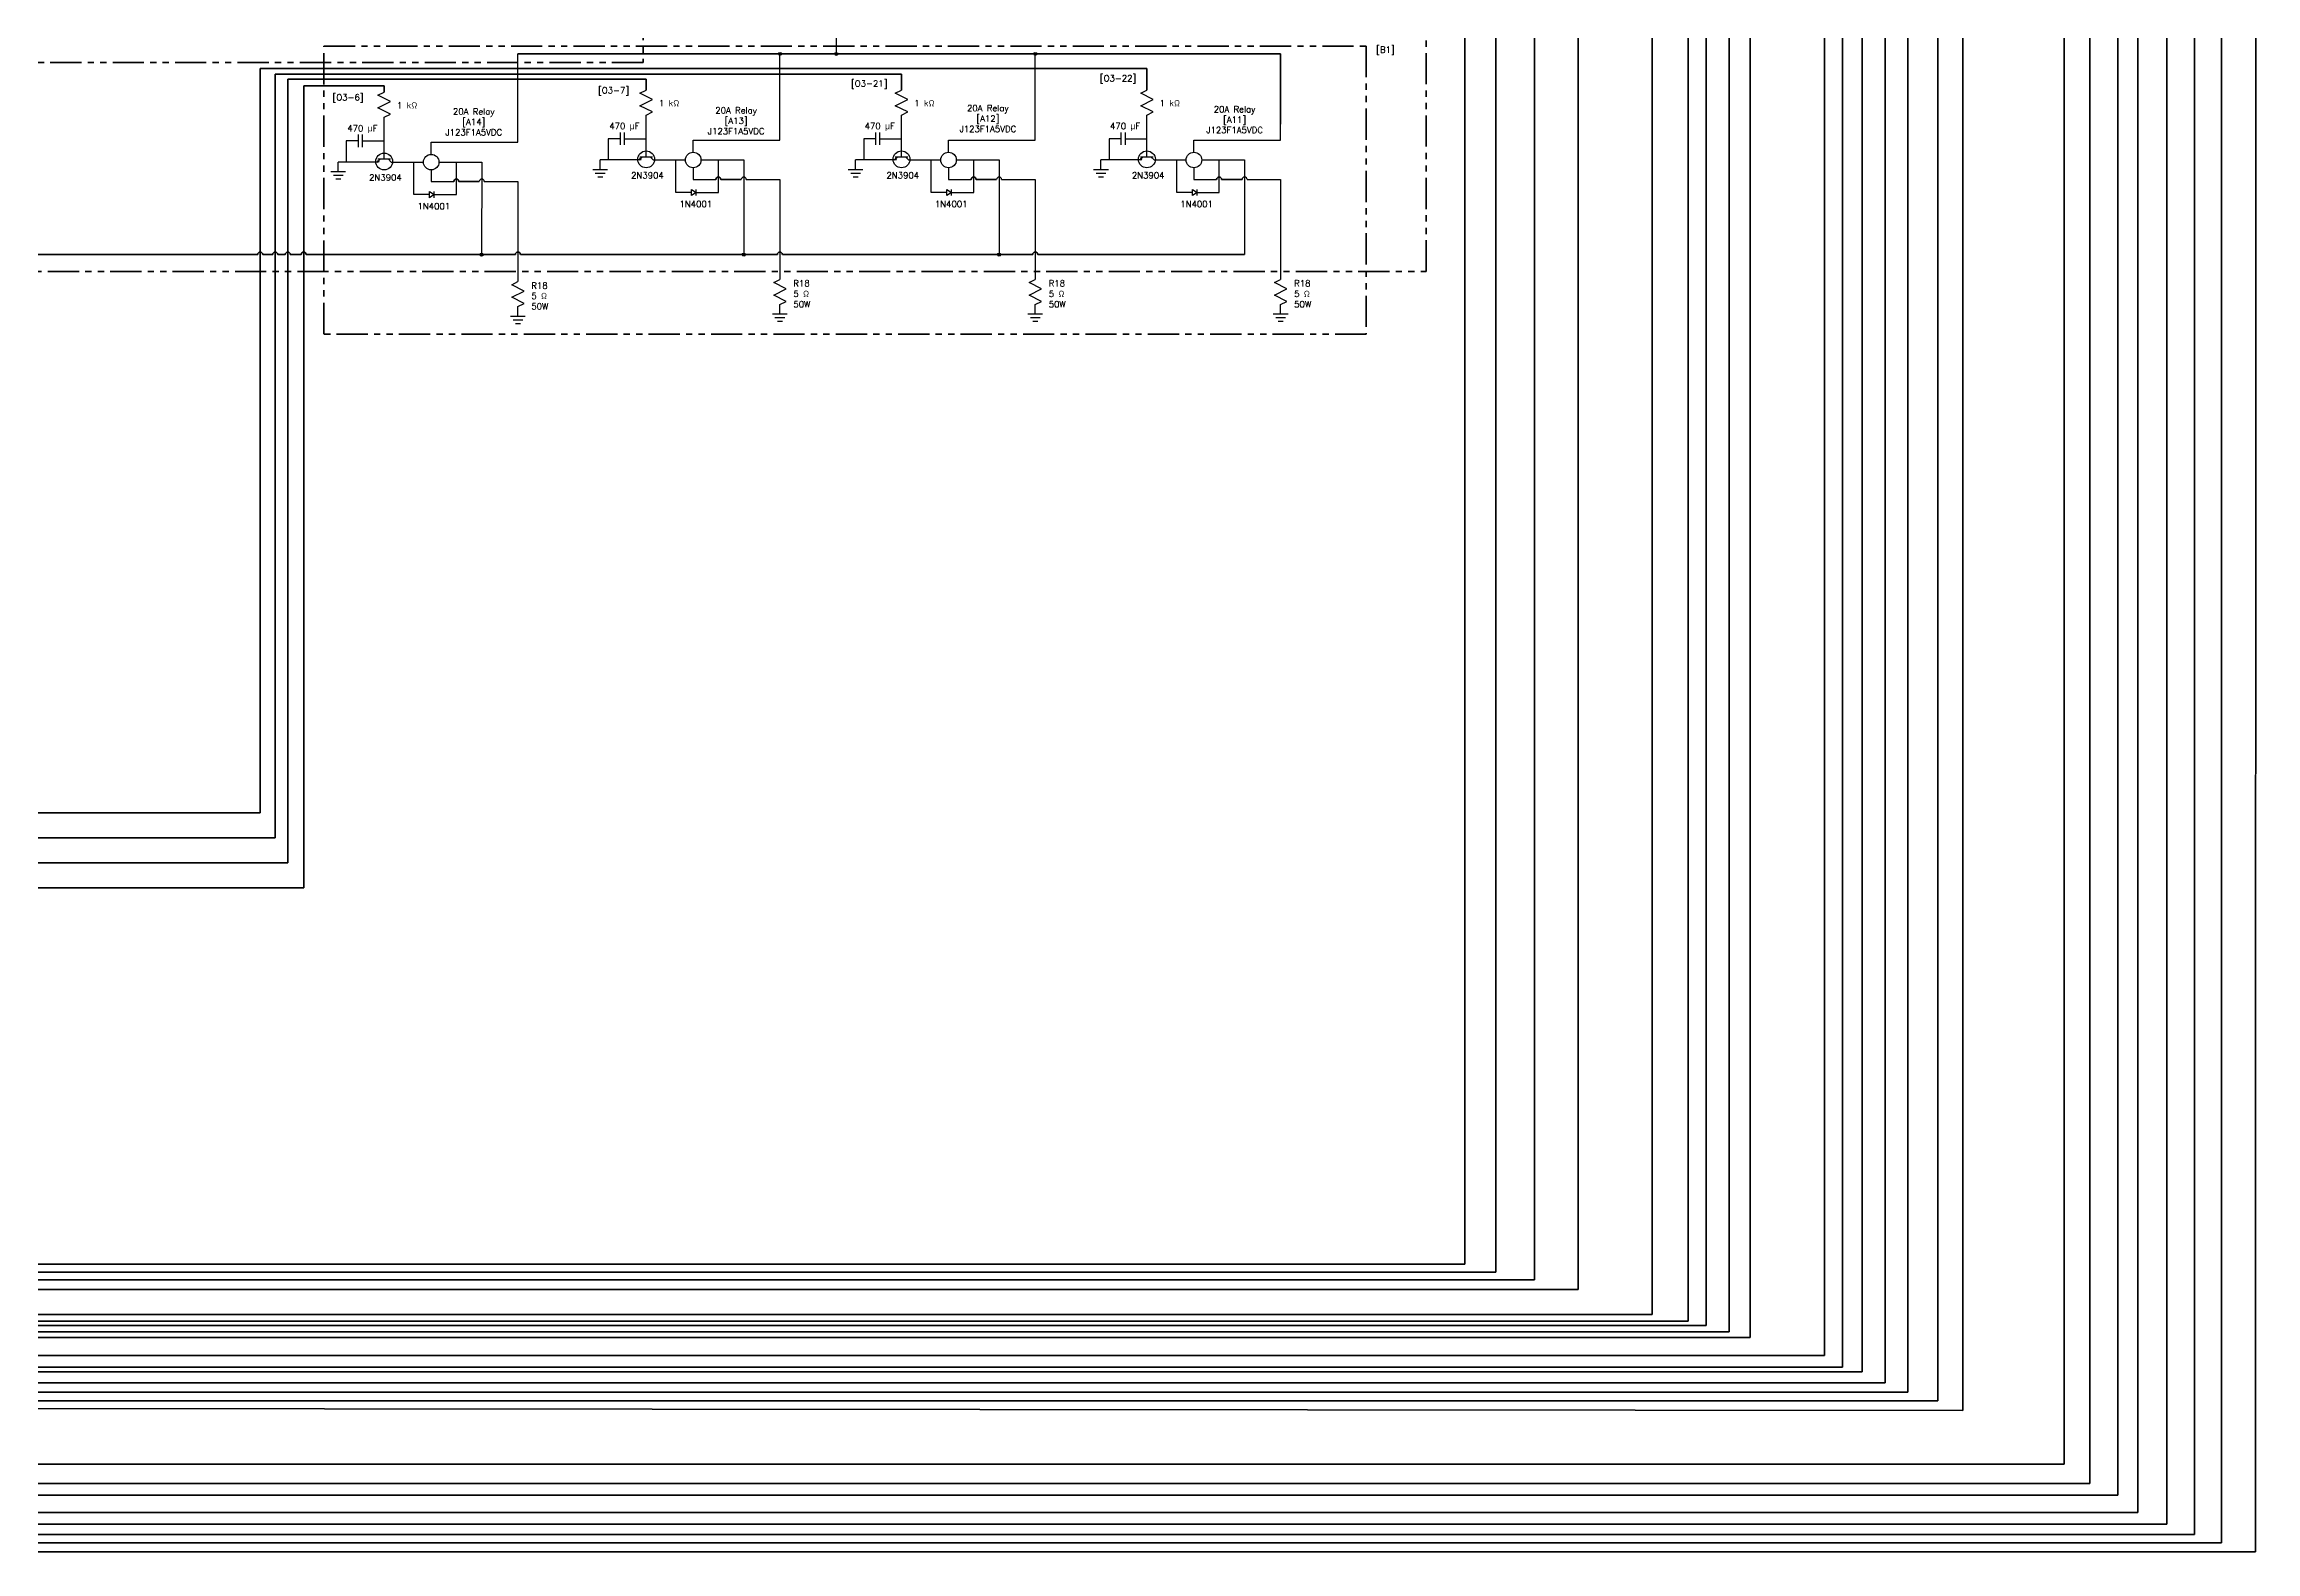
# Model space of a CAD drawing. Header units: millimetres. Extents: x 1 to 135, y 2 to 75.
# Drawn here: x 90.62 to 134.92, y 1.69 to 31.88 of the extents above; entities that cross this region are included whole.
import ezdxf
from ezdxf.enums import TextEntityAlignment as Align

# ---------------------------------------------------------------- set-up
doc = ezdxf.new("R2010")
doc.units = ezdxf.units.MM
doc.linetypes.add('PHANTOM2', pattern=[1.25, 0.625, -0.125, 0.125, -0.125, 0.125, -0.125])
for name, color, linetype in [('_MULTI_WIRE', 9, 'Continuous'), ('IO DATA', 150, 'Continuous'), ('POWER', 30, 'Continuous'), ('REDDASH', 20, 'PHANTOM2'), ('SYMS', 7, 'Continuous'), ('www.linecad.com', 7, 'Continuous')]:
    doc.layers.add(name, color=color, linetype=linetype)
doc.layers.add('DASH', color=102, linetype='PHANTOM2', lineweight=50)
doc.styles.add('WD', font='romans.shx')

# ---------------------------------------------------------------- blocks, each defined once
blk = doc.blocks.new('HRE1')
for p, q in [((-0.125, 0), (-0.094, 0.062)), ((-0.094, 0.062), (-0.031, -0.062)), ((-0.031, -0.062), (0.031, 0.062)), ((0.031, 0.062), (0.094, -0.062)), ((0.094, -0.062), (0.125, 0))]:
    blk.add_line(p, q)
at = {"style": 'WD'}
for tag, width, p in [('INST', 0.7, (0, 0.888)), ('DESC1', 0.7, (0, 0.562)), ('LOC', 0.7, (0, 0.719)), ('DESC2', 0.7, (0, 0.406)), ('RATING1', 0.9, (0.006, 0.094))]:
    blk.add_attdef(tag, text='', height=0.125, dxfattribs=dict(at, width=width)).set_placement(p, align=Align.CENTER)
blk.add_attdef('TAG1', text='', height=0.125, dxfattribs=at).set_placement((0, 0.25), align=Align.CENTER)
for tag, p, height, flags in [('X4TERM01', (-0.125, 0), 0.0125, 1), ('X1TERM02', (0.125, 0), 0.0125, 1), ('FAMILY', (0.205, 0.152), 0.01, 9)]:
    blk.add_attdef(tag, p, '', height=height, dxfattribs=dict(at, flags=flags))
at = {"linetype": 'Continuous', "style": 'WD', "flags": 9}
for tag, p in [('ASSYCODE', (0.219, 0.062)), ('MFG', (0.228, 0.089)), ('CAT', (0.23, 0.108))]:
    blk.add_attdef(tag, text='', height=0.01, dxfattribs=at).set_placement(p, align=Align.CENTER)
at = {"linetype": 'Continuous', "style": 'WD', "flags": 8}
blk.add_attdef('TERM01', text='', height=0.125, dxfattribs=at).set_placement((-0.219, -0.031), align=Align.TOP_RIGHT)
at = {"style": 'WD', "width": 0.9}
blk.add_attdef('RATING2', text='', height=0.125, dxfattribs=at).set_placement((0.006, -0.188), align=Align.TOP_CENTER)
at = {"linetype": 'Continuous', "style": 'WD', "flags": 8}
blk.add_attdef('TERM02', text='', height=0.125, dxfattribs=at).set_placement((0.219, -0.031), align=Align.TOP_LEFT)
blk = doc.blocks.new('HGND2')
for p, q in [((0.125, 0), (0, 0)), ((0.125, 0.09375), (0.125, -0.09375)), ((0.171875, 0.0625), (0.171875, -0.0625)), ((0.21875, 0.03125), (0.21875, -0.03125))]:
    blk.add_line(p, q)
at = {"style": 'WD', "width": 0.8}
for tag, p in [('INST', (0.25, 0.3125)), ('TAG1', (0.25, 0)), ('LOC', (0.25, 0.15625)), ('DESC1', (0.25, -0.15625)), ('DESC2', (0.25, -0.3125))]:
    blk.add_attdef(tag, text='', height=0.125, dxfattribs=at).set_placement(p, align=Align.MIDDLE_LEFT)
at = {"style": 'WD', "flags": 1}
for tag in ['ASSYCODE', 'CAT', 'X4TERM01', 'MFG', 'FAMILY']:
    blk.add_attdef(tag, (0, 0), '', height=0.01, dxfattribs=at)
blk = doc.blocks.new('HCR1')
blk.add_circle((0, 0), 0.156)
at = {"style": 'WD'}
for tag, width, p in [('INST', 0.7, (0.006, 0.528)), ('LOC', 0.7, (0.006, 0.359)), ('TAG1', 0.9, (0, 0.202))]:
    blk.add_attdef(tag, text='', height=0.125, dxfattribs=dict(at, width=width)).set_placement(p, align=Align.CENTER)
at = {"style": 'WD', "flags": 1}
for tag, p in [('X4TERM01', (-0.156, 0)), ('X1TERM02', (0.156, 0))]:
    blk.add_attdef(tag, p, '', height=0.0125, dxfattribs=at)
at = {"linetype": 'Continuous', "style": 'WD', "flags": 9}
blk.add_attdef('ASSYCODE', text='', height=0.01, dxfattribs=at).set_placement((0, 0.125), align=Align.CENTER)
at = {"style": 'WD', "flags": 9}
blk.add_attdef('FAMILY', text='', height=0.01, dxfattribs=at).set_placement((-0.005, 0.17), align=Align.CENTER)
at = {"linetype": 'Continuous', "style": 'WD', "flags": 1}
for tag, p in [('MFG', (0, 0.14)), ('CAT', (0, 0.159))]:
    blk.add_attdef(tag, text='', height=0.01, dxfattribs=at).set_placement(p, align=Align.MIDDLE)
at = {"style": 'WD'}
for tag, p, width in [('DESC1', (1.126, 0.076), 0.9), ('DESC2', (1.126, -0.081), 0.9), ('DESC3', (1.126, -0.237), 0.9), ('XREFNO', (1.359, -0.393), 0.8), ('XREFNC', (1.359, -0.549), 0.8)]:
    blk.add_attdef(tag, p, '', height=0.125, dxfattribs=dict(at, width=width))
at = {"linetype": 'Continuous', "style": 'WD'}
blk.add_attdef('TERM01', text='', height=0.125, dxfattribs=at).set_placement((-0.2, -0.066), align=Align.TOP_RIGHT)
blk.add_attdef('TERM02', text='', height=0.125, dxfattribs=at).set_placement((0.2, -0.066), align=Align.TOP_LEFT)
at = {"style": 'WD', "width": 0.8, "flags": 8}
for tag, p in [('NO', (1.126, -0.393)), ('NC', (1.126, -0.549))]:
    blk.add_attdef(tag, p, '', height=0.125, dxfattribs=at)
blk = doc.blocks.new('HDI1R')
for p, q in [((-0.047, 0), (0.047, 0.062)), ((-0.047, 0.062), (-0.047, -0.062)), ((0.047, -0.062), (-0.047, 0)), ((0.047, 0.062), (0.047, -0.062))]:
    blk.add_line(p, q)
at = {"style": 'WD'}
for tag, width, p in [('INST', 0.7, (0, 0.888)), ('DESC1', 0.7, (0, 0.562)), ('DESC2', 0.7, (0, 0.406)), ('LOC', 0.7, (0, 0.719)), ('RATING1', 0.9, (0.006, 0.094))]:
    blk.add_attdef(tag, text='', height=0.125, dxfattribs=dict(at, width=width)).set_placement(p, align=Align.CENTER)
blk.add_attdef('TAG1', text='', height=0.125, dxfattribs=at).set_placement((0, 0.25), align=Align.CENTER)
for tag, p, height, flags in [('X4TERM01', (-0.047, 0), 0.0125, 1), ('X1TERM02', (0.047, 0), 0.0125, 1), ('FAMILY', (0.205, 0.152), 0.01, 9), ('WDBLKNAM', (0.205, 0.133), 0.01, 9)]:
    blk.add_attdef(tag, p, '', height=height, dxfattribs=dict(at, flags=flags))
at = {"linetype": 'Continuous', "style": 'WD', "flags": 9}
for tag, p in [('ASSYCODE', (0.219, 0.062)), ('MFG', (0.228, 0.089)), ('CAT', (0.23, 0.108))]:
    blk.add_attdef(tag, text='', height=0.01, dxfattribs=at).set_placement(p, align=Align.CENTER)
at = {"linetype": 'Continuous', "style": 'WD', "flags": 8}
blk.add_attdef('TERM01', text='', height=0.125, dxfattribs=at).set_placement((-0.125, -0.031), align=Align.TOP_RIGHT)
at = {"style": 'WD', "width": 0.9}
blk.add_attdef('RATING2', text='', height=0.125, dxfattribs=at).set_placement((0.006, -0.188), align=Align.TOP_CENTER)
at = {"linetype": 'Continuous', "style": 'WD', "flags": 8}
blk.add_attdef('TERM02', text='', height=0.125, dxfattribs=at).set_placement((0.109, -0.031), align=Align.TOP_LEFT)
blk = doc.blocks.new('WDDOT')
for radius in [0.03, 0.0187, 0.00929]:
    blk.add_circle((0, 0), radius)

msp = doc.modelspace()

# ---------------------------------------------------------------- hatches: boundary and pattern name
at = {"layer": 'www.linecad.com'}
h = msp.add_hatch(color=256, dxfattribs=at)
h.dxf.hatch_style = 1
h.paths.add_polyline_path([(97.294, 29.521), (97.329, 29.534), (97.308, 29.556)])
h = msp.add_hatch(color=256, dxfattribs=at)
h.dxf.hatch_style = 1
h.paths.add_polyline_path([(102.542, 29.564), (102.577, 29.577), (102.557, 29.599)])
h = msp.add_hatch(color=256, dxfattribs=at)
h.dxf.hatch_style = 1
h.paths.add_polyline_path([(107.657, 29.564), (107.692, 29.577), (107.672, 29.599)])
h = msp.add_hatch(color=256, dxfattribs=at)
h.dxf.hatch_style = 1
h.paths.add_polyline_path([(112.573, 29.564), (112.608, 29.577), (112.588, 29.599)])

# ---------------------------------------------------------------- linework, layer by layer
at = {"layer": '_MULTI_WIRE'}
for p, q in [((106.488, 34.818), (106.488, 31.689)), ((100.11, 29.92), (100.11, 31.689)), ((105.358, 29.963), (105.358, 31.689)), ((110.473, 29.963), (110.473, 31.689)), ((97.431, 29.745), (97.431, 30.421)), ((102.679, 29.789), (102.679, 30.464)), ((107.794, 29.789), (107.794, 30.464)), ((112.71, 29.789), (112.71, 30.464)), ((115.389, 29.963), (115.389, 30.284)), ((96.909, 29.947), (96.672, 29.947)), ((96.672, 29.947), (96.672, 29.521)), ((96.909, 30.072), (96.909, 29.822)), ((96.993, 30.072), (96.993, 29.822)), ((96.993, 29.947), (97.431, 29.947)), ((97.431, 29.579), (97.431, 29.745)), ((98.373, 29.677), (98.373, 29.92)), ((98.373, 29.92), (100.11, 29.92)), ((102.157, 29.991), (101.92, 29.991)), ((101.92, 29.991), (101.92, 29.564)), ((102.157, 30.116), (102.157, 29.866)), ((102.241, 30.116), (102.241, 29.866)), ((102.241, 29.991), (102.679, 29.991)), ((102.679, 29.622), (102.679, 29.789)), ((103.621, 29.721), (103.621, 29.963)), ((103.621, 29.963), (105.358, 29.963)), ((107.272, 29.991), (107.036, 29.991)), ((107.036, 29.991), (107.036, 29.564)), ((107.272, 30.116), (107.272, 29.866)), ((107.356, 30.116), (107.356, 29.866)), ((107.356, 29.991), (107.794, 29.991)), ((107.794, 29.622), (107.794, 29.789)), ((108.736, 29.721), (108.736, 29.963)), ((108.736, 29.963), (110.473, 29.963)), ((112.188, 29.991), (111.952, 29.991)), ((111.952, 29.991), (111.952, 29.564)), ((112.188, 30.116), (112.188, 29.866)), ((112.272, 30.116), (112.272, 29.866)), ((112.272, 29.991), (112.71, 29.991)), ((112.71, 29.622), (112.71, 29.789)), ((113.652, 29.721), (113.652, 29.963)), ((113.652, 29.963), (115.389, 29.963)), ((97.153, 29.521), (96.511, 29.521)), ((97.294, 29.521), (97.153, 29.521)), ((97.351, 29.579), (97.294, 29.521)), ((97.557, 29.579), (97.305, 29.579)), ((97.516, 29.579), (97.573, 29.521)), ((97.573, 29.521), (97.682, 29.521)), ((97.682, 29.521), (98.216, 29.521)), ((98.027, 28.871), (98.027, 29.521)), ((98.373, 29.365), (98.373, 29.131)), ((98.877, 28.871), (98.877, 29.521)), ((102.401, 29.564), (101.759, 29.564)), ((102.542, 29.564), (102.401, 29.564)), ((102.599, 29.622), (102.542, 29.564)), ((102.805, 29.622), (102.553, 29.622)), ((102.764, 29.622), (102.821, 29.564)), ((102.821, 29.564), (102.931, 29.564)), ((102.931, 29.564), (103.465, 29.564)), ((103.275, 28.914), (103.275, 29.564)), ((103.621, 29.408), (103.621, 29.174)), ((104.125, 28.914), (104.125, 29.564)), ((107.517, 29.564), (106.874, 29.564)), ((107.657, 29.564), (107.517, 29.564)), ((107.715, 29.622), (107.657, 29.564)), ((107.92, 29.622), (107.668, 29.622)), ((107.879, 29.622), (107.936, 29.564)), ((107.936, 29.564), (108.046, 29.564)), ((108.046, 29.564), (108.58, 29.564)), ((108.391, 28.914), (108.391, 29.564)), ((108.736, 29.408), (108.736, 29.174)), ((109.24, 28.914), (109.24, 29.564)), ((112.432, 29.564), (111.79, 29.564)), ((112.573, 29.564), (112.432, 29.564)), ((112.63, 29.622), (112.573, 29.564)), ((112.836, 29.622), (112.584, 29.622)), ((112.795, 29.622), (112.852, 29.564)), ((112.852, 29.564), (112.962, 29.564)), ((112.962, 29.564), (113.496, 29.564)), ((113.307, 28.914), (113.307, 29.564)), ((113.652, 29.408), (113.652, 29.174)), ((114.156, 28.914), (114.156, 29.564)), ((98.341, 28.871), (98.027, 28.871)), ((98.373, 29.131), (98.827, 29.131)), ((98.435, 28.871), (98.877, 28.871)), ((99.437, 29.131), (100.11, 29.131)), ((100.11, 29.131), (100.11, 27.128)), ((103.589, 28.914), (103.275, 28.914)), ((103.621, 29.174), (104.075, 29.174)), ((103.683, 28.914), (104.125, 28.914)), ((104.685, 29.174), (105.358, 29.174)), ((105.358, 29.174), (105.358, 27.171)), ((108.704, 28.914), (108.391, 28.914)), ((108.736, 29.174), (109.19, 29.174)), ((108.798, 28.914), (109.24, 28.914)), ((109.8, 29.174), (110.473, 29.174)), ((110.473, 29.174), (110.473, 27.171)), ((113.62, 28.914), (113.307, 28.914)), ((113.652, 29.174), (114.106, 29.174)), ((113.714, 28.914), (114.156, 28.914)), ((114.716, 29.174), (115.389, 29.174)), ((115.389, 29.174), (115.389, 27.171))]:
    msp.add_line(p, q, dxfattribs=at)
at = {"layer": '_MULTI_WIRE', "lineweight": 211}
for p, q in [((100.11, 31.689), (115.389, 31.689)), ((115.389, 31.689), (115.389, 30.284)), ((98.927, 29.131), (99.337, 29.131)), ((104.175, 29.174), (104.585, 29.174)), ((109.29, 29.174), (109.7, 29.174)), ((114.206, 29.174), (114.616, 29.174))]:
    msp.add_line(p, q, dxfattribs=at)
at = {"layer": '_MULTI_WIRE'}
for centre in [(97.431, 29.534), (102.679, 29.577), (107.794, 29.577), (112.71, 29.577)]:
    msp.add_circle(centre, 0.169, dxfattribs=at)
at = {"layer": '_MULTI_WIRE', "lineweight": 211}
for centre in [(98.877, 29.131), (104.125, 29.174), (109.24, 29.174), (114.156, 29.174)]:
    msp.add_arc(centre, 0.05, 0, 180, dxfattribs=at)
at = {"layer": '_MULTI_WIRE'}
for centre in [(99.387, 29.131), (104.635, 29.174), (109.75, 29.174), (114.666, 29.174)]:
    msp.add_arc(centre, 0.05, 0, 180, dxfattribs=at)
at = {"layer": 'DASH', "lineweight": 211}
for points in [[(49.444, 27.331), (118.306, 27.331), (118.306, 43.749), (89.053, 43.749), (89.053, 48.206), (86.414, 48.206), (86.414, 49.197), (82.989, 49.197), (82.989, 51.129), (49.444, 51.129)], [(102.618, 33.837), (102.618, 31.515), (81.209, 31.515), (81.209, 33.837)]]:
    msp.add_lwpolyline(points, close=True, dxfattribs=at)
at = {"layer": 'IO DATA', "lineweight": 211}
for p, q in [((134.922, 64.727), (134.918, 1.691)), ((133.697, 64.251), (133.697, 2.038)), ((134.237, 64.476), (134.237, 1.871)), ((133.143, 64.013), (133.143, 2.241)), ((132.16, 63.379), (132.16, 2.824)), ((132.559, 63.736), (132.559, 2.478)), ((131.596, 63.075), (131.596, 3.057)), ((131.082, 62.718), (131.082, 3.442)), ((128.55, 62.044), (128.55, 4.714)), ((129.057, 62.414), (129.057, 4.523)), ((127.952, 61.66), (127.952, 4.884)), ((127.5, 61.409), (127.5, 5.072)), ((127.04, 61.013), (127.04, 5.293)), ((126.281, 60.338), (126.281, 5.619)), ((126.64, 60.682), (126.64, 5.39)), ((124.791, 59.054), (124.791, 5.983)), ((124.374, 58.776), (124.374, 6.095)), ((123.91, 58.432), (123.91, 6.221)), ((123.55, 57.876), (123.55, 6.312)), ((121.347, 57.175), (121.347, 6.946)), ((122.828, 57.519), (122.828, 6.444)), ((119.7, 56.329), (119.7, 7.291)), ((120.471, 56.699), (120.471, 7.134)), ((119.079, 55.919), (119.079, 7.448)), ((112.71, 31.395), (94.948, 31.395)), ((94.948, 31.395), (94.948, 16.489)), ((107.794, 31.286), (95.248, 31.286)), ((95.248, 31.286), (95.248, 15.989)), ((102.679, 31.185), (95.5, 31.185)), ((95.5, 31.185), (95.5, 15.489)), ((97.431, 31.051), (95.819, 31.051)), ((95.819, 31.051), (95.819, 14.989)), ((97.431, 30.921), (97.431, 31.051)), ((102.679, 30.964), (102.679, 31.185)), ((107.794, 30.964), (107.794, 31.286)), ((112.71, 30.964), (112.71, 31.395)), ((47.005, 16.489), (94.948, 16.489)), ((47.005, 15.989), (95.248, 15.989)), ((51.296, 15.489), (95.5, 15.489)), ((51.692, 14.989), (95.819, 14.989)), ((40.588, 7.134), (120.471, 7.134)), ((40.725, 7.291), (119.7, 7.291)), ((40.845, 7.448), (119.079, 7.448)), ((40.45, 6.946), (121.347, 6.946)), ((36.613, 6.221), (123.91, 6.221)), ((36.843, 6.312), (123.55, 6.312)), ((37.019, 6.444), (122.828, 6.444)), ((36.176, 5.983), (124.791, 5.983)), ((36.328, 6.095), (124.374, 6.095)), ((32.098, 5.39), (126.64, 5.39)), ((32.236, 5.619), (126.281, 5.619)), ((31.888, 5.072), (127.5, 5.072)), ((31.984, 5.293), (127.04, 5.293)), ((33.031, 4.884), (127.952, 4.884)), ((32.446, 4.606), (129.057, 4.523)), ((32.726, 4.714), (128.55, 4.714)), ((29.119, 3.442), (131.082, 3.442)), ((28.6, 2.824), (132.16, 2.824)), ((28.771, 3.057), (131.596, 3.057)), ((28.007, 2.241), (133.143, 2.241)), ((28.248, 2.478), (132.559, 2.478)), ((27.728, 1.871), (134.237, 1.871)), ((27.862, 2.038), (133.697, 2.038)), ((27.556, 1.691), (134.918, 1.691))]:
    msp.add_line(p, q, dxfattribs=at)
at = {"layer": 'POWER'}
for p, q in [((98.529, 29.521), (99.387, 29.521)), ((99.387, 29.521), (99.384, 27.669)), ((103.777, 29.564), (104.635, 29.564)), ((104.635, 29.564), (104.635, 27.669)), ((108.892, 29.564), (109.75, 29.564)), ((109.75, 29.564), (109.75, 27.669)), ((113.808, 29.564), (114.666, 29.564)), ((114.666, 29.564), (114.666, 27.669))]:
    msp.add_line(p, q, dxfattribs=at)
at = {"layer": 'POWER', "lineweight": 211}
for p, q in [((79.191, 27.669), (94.898, 27.669)), ((94.998, 27.669), (95.198, 27.669)), ((95.298, 27.669), (95.45, 27.669)), ((95.55, 27.669), (95.769, 27.669)), ((95.869, 27.669), (99.384, 27.669)), ((99.384, 27.669), (100.06, 27.669)), ((100.16, 27.669), (105.308, 27.669)), ((105.408, 27.669), (110.423, 27.669)), ((110.523, 27.669), (114.666, 27.669))]:
    msp.add_line(p, q, dxfattribs=at)
for centre in [(94.948, 27.669), (95.248, 27.669), (95.5, 27.669), (95.819, 27.669), (100.11, 27.669), (105.358, 27.669), (110.473, 27.669)]:
    msp.add_arc(centre, 0.05, 0, 180, dxfattribs=at)
at = {"layer": 'REDDASH', "lineweight": 211}
msp.add_lwpolyline([(96.224, 31.846), (117.103, 31.846), (117.103, 26.079), (96.224, 26.079)], close=True, dxfattribs=at)
at = {"layer": 'www.linecad.com'}
for points in [[(97.294, 29.521), (97.329, 29.534), (97.308, 29.556)], [(102.542, 29.564), (102.577, 29.577), (102.557, 29.599)], [(107.657, 29.564), (107.692, 29.577), (107.672, 29.599)], [(112.573, 29.564), (112.608, 29.577), (112.588, 29.599)]]:
    msp.add_lwpolyline(points, close=True, dxfattribs=at)

# ---------------------------------------------------------------- block references
at = {"layer": 'SYMS', "lineweight": 211}
for p in [(105.358, 31.689), (106.488, 31.689), (110.473, 31.689), (99.384, 27.669), (104.635, 27.669), (109.75, 27.669)]:
    msp.add_blockref('WDDOT', p, dxfattribs=at)
at = {"layer": 'SYMS', "rotation": 270}
for name, p, xscale, yscale, zscale in [('HRE1', (97.431, 30.671), -2, 2, 2), ('HRE1', (102.679, 30.714), -2, 2, 2), ('HRE1', (107.794, 30.714), -2, 2, 2), ('HRE1', (112.71, 30.714), -2, 2, 2), ('HGND2', (96.511, 29.521), 1.571428571428571, 1.571428571428571, 1.571428571428571), ('HGND2', (101.759, 29.564), 1.571428571428571, 1.571428571428571, 1.571428571428571), ('HGND2', (106.874, 29.564), 1.571428571428571, 1.571428571428571, 1.571428571428571), ('HGND2', (111.79, 29.564), 1.571428571428571, 1.571428571428571, 1.571428571428571), ('HRE1', (100.11, 26.878), -2, 2, 2), ('HRE1', (105.358, 26.921), -2, 2, 2), ('HRE1', (110.473, 26.921), -2, 2, 2), ('HRE1', (115.389, 26.921), -2, 2, 2), ('HGND2', (100.11, 26.628), 1.571428571428571, 1.571428571428571, 1.571428571428571), ('HGND2', (105.358, 26.671), 1.571428571428571, 1.571428571428571, 1.571428571428571), ('HGND2', (110.473, 26.671), 1.571428571428571, 1.571428571428571, 1.571428571428571), ('HGND2', (115.389, 26.671), 1.571428571428571, 1.571428571428571, 1.571428571428571)]:
    msp.add_blockref(name, p, dxfattribs=dict(at, xscale=xscale, yscale=yscale, zscale=zscale))
at = {"layer": 'SYMS'}
for p in [(103.621, 29.564), (108.736, 29.564), (113.652, 29.564), (98.373, 29.521)]:
    msp.add_blockref('HCR1', p, dxfattribs=at)
at = {"layer": 'SYMS', "rotation": 180}
for p in [(98.388, 28.871), (103.636, 28.914), (108.751, 28.914), (113.667, 28.914)]:
    msp.add_blockref('HDI1R', p, dxfattribs=at)

# ---------------------------------------------------------------- texts
at = {"layer": '_MULTI_WIRE', "char_height": 0.125, "attachment_point": 1, "style": 'WD'}
for s, width, insert in [('1 kΩ', 0.72498, (97.686, 30.721)), ('\\pxqc;20A Relay\\P[A14]\\PJ123F1A5VDC', 1.70662, (98.373, 30.598)), ('1 kΩ', 0.72498, (102.934, 30.764)), ('\\pxqc;20A Relay\\P[A13]\\PJ123F1A5VDC', 1.70662, (103.628, 30.62)), ('1 kΩ', 0.72498, (108.049, 30.764)), ('\\pxqc;20A Relay\\P[A12]\\PJ123F1A5VDC', 1.70662, (108.671, 30.665)), ('1 kΩ', 0.72498, (112.965, 30.764)), ('\\pxqc;20A Relay\\P[A11]\\PJ123F1A5VDC', 1.70662, (113.613, 30.643)), ('R18\\P5 Ω\\P50W', 0.72498, (100.379, 27.112)), ('R18\\P5 Ω\\P50W', 0.72498, (105.628, 27.155)), ('R18\\P5 Ω\\P50W', 0.72498, (110.743, 27.155)), ('R18\\P5 Ω\\P50W', 0.72498, (115.659, 27.155))]:
    msp.add_mtext_dynamic_manual_height_columns(s, width=width, gutter_width=0.625, heights=[0], dxfattribs=dict(at, insert=insert))
for s, insert in [('470 {\\fArial|b0|i0|c0|p34;μ}F', (96.693, 30.262)), ('470 {\\fArial|b0|i0|c0|p34;μ}F', (101.941, 30.305)), ('470 {\\fArial|b0|i0|c0|p34;μ}F', (107.056, 30.305)), ('470 {\\fArial|b0|i0|c0|p34;μ}F', (111.972, 30.305)), ('2N3904', (97.13, 29.276)), ('2N3904', (102.378, 29.319)), ('2N3904', (107.493, 29.319)), ('2N3904', (112.409, 29.319)), ('1N4001', (98.099, 28.701)), ('1N4001', (103.347, 28.744)), ('1N4001', (108.463, 28.744)), ('1N4001', (113.379, 28.744))]:
    msp.add_mtext(s, dxfattribs=dict(at, insert=insert))
at = {"layer": 'IO DATA', "lineweight": 211, "char_height": 0.125, "attachment_point": 1, "style": 'WD'}
for s, insert in [('[O3-7]', (101.716, 31.022)), ('[O3-21]', (106.783, 31.158)), ('[O3-22]', (111.768, 31.264)), ('[O3-6]', (96.397, 30.88))]:
    msp.add_mtext(s, dxfattribs=dict(at, insert=insert))
at = {"layer": 'REDDASH', "lineweight": 211, "insert": (117.303, 31.838), "char_height": 0.125, "attachment_point": 1, "style": 'WD'}
msp.add_mtext_dynamic_manual_height_columns('[B1]', width=0.05373, gutter_width=0.625, heights=[0], dxfattribs=at)

doc.saveas('drawing.dxf')
